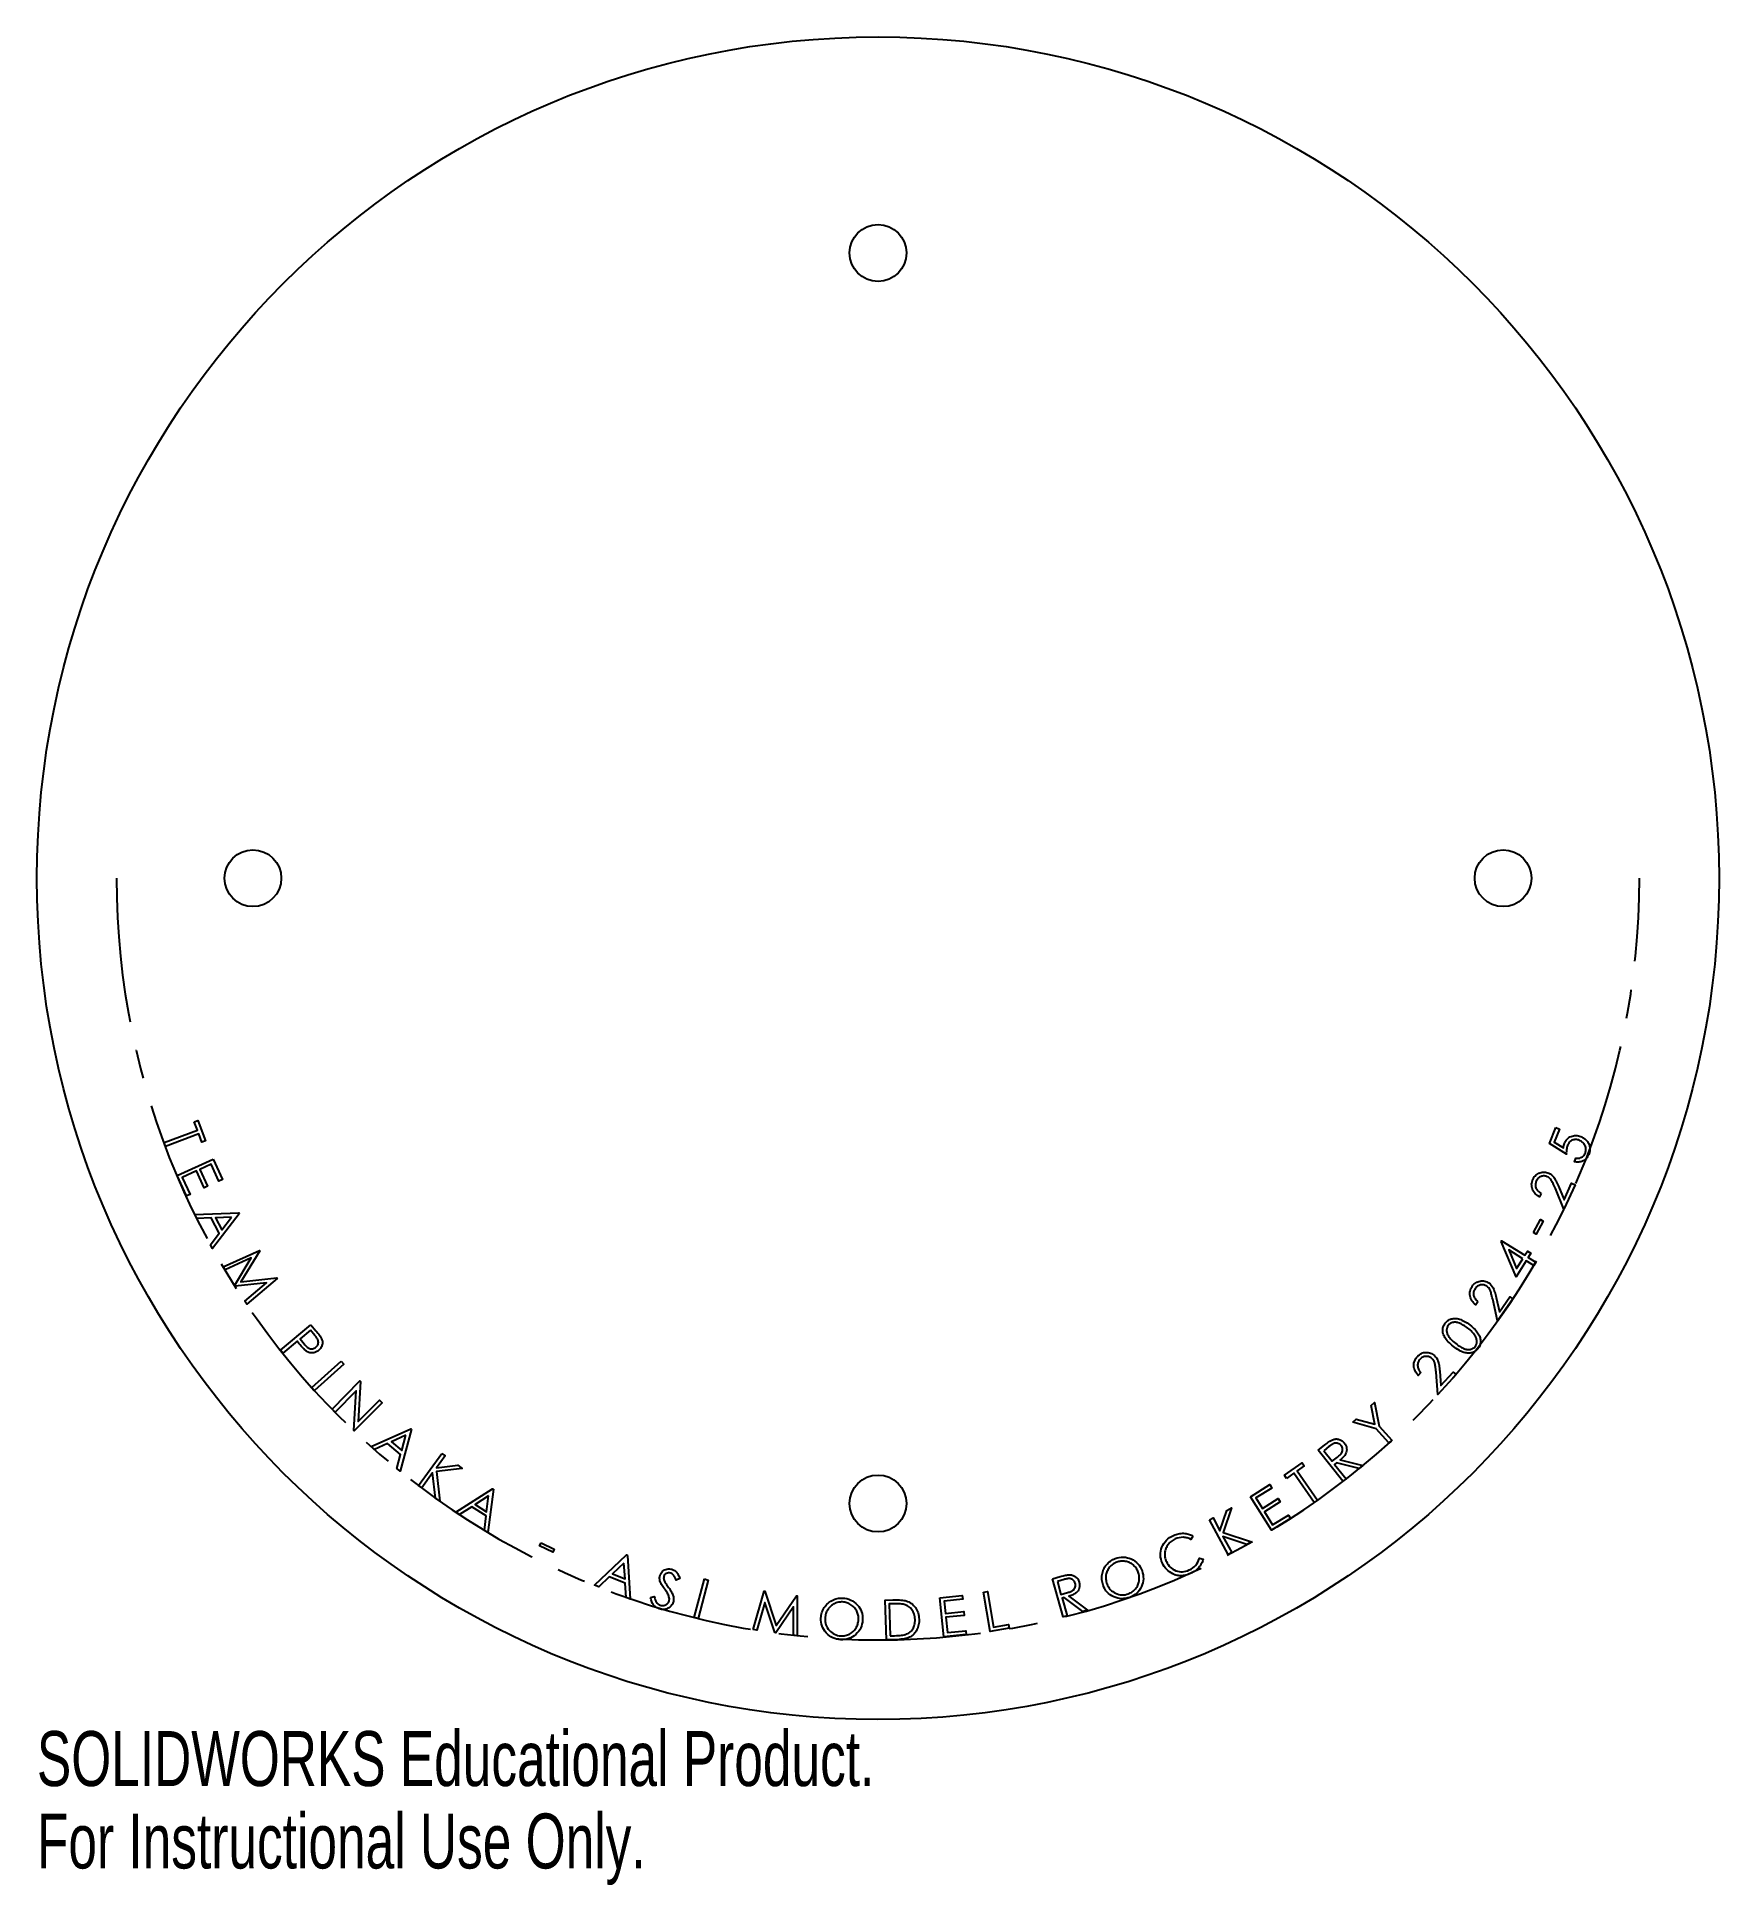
# Model space of a CAD drawing. Header units: millimetres. Extents: x -74 to 74, y -89 to 74.
import ezdxf

# ---------------------------------------------------------------- set-up
doc = ezdxf.new("R2010")
doc.units = ezdxf.units.MM
doc.linetypes.add('CENTERX2', pattern=[20.32, 12.7, -2.54, 2.54, -2.54])
doc.styles.add('SLDTEXTSTYLE0', font='TXT', dxfattribs={"width": 0.7})

msp = doc.modelspace()

# ---------------------------------------------------------------- linework, layer by layer
at = {"color": 7, "linetype": 'Continuous', "flags": 128}
for points in [[(-60.16, -21.43), (-59.84, -21.31), (-59.84, -21.31), (-59.17, -23.09), (-59.17, -23.09), (-59.49, -23.21), (-59.49, -23.21), (-59.76, -22.49), (-59.76, -22.49), (-62.7, -23.59), (-62.7, -23.59), (-62.82, -23.26), (-62.82, -23.26), (-59.88, -22.16), (-59.88, -22.16), (-60.16, -21.43)], [(59.64, -21.94), (59.95, -22.07), (59.95, -22.07), (59.49, -23.21), (59.49, -23.21), (60.3, -23.72), (60.3, -23.72), (60.32, -23.61), (60.34, -23.51), (60.36, -23.41), (60.39, -23.32), (60.39, -23.32), (60.44, -23.21), (60.5, -23.12), (60.56, -23.03), (60.63, -22.95), (60.7, -22.88), (60.79, -22.81), (60.88, -22.76), (60.98, -22.71), (61.08, -22.68), (61.19, -22.65), (61.29, -22.63), (61.4, -22.63), (61.51, -22.64), (61.62, -22.66), (61.73, -22.69), (61.85, -22.73), (61.85, -22.73), (61.92, -22.76), (62, -22.8), (62.07, -22.84), (62.14, -22.88), (62.2, -22.93), (62.26, -22.99), (62.32, -23.04), (62.37, -23.1), (62.42, -23.17), (62.46, -23.23), (62.5, -23.3), (62.54, -23.37), (62.56, -23.44), (62.59, -23.51), (62.61, -23.59), (62.62, -23.66), (62.63, -23.74), (62.63, -23.82), (62.63, -23.9), (62.62, -23.98), (62.6, -24.06), (62.59, -24.14), (62.56, -24.22), (62.53, -24.3), (62.53, -24.3), (62.49, -24.39), (62.44, -24.48), (62.39, -24.56), (62.33, -24.64), (62.26, -24.71), (62.19, -24.77), (62.11, -24.82), (62.03, -24.87), (61.94, -24.91), (61.85, -24.94), (61.76, -24.96), (61.67, -24.97), (61.57, -24.98), (61.47, -24.97), (61.38, -24.96), (61.28, -24.94), (61.28, -24.94), (61.41, -24.61), (61.41, -24.61), (61.51, -24.62), (61.6, -24.63), (61.68, -24.62), (61.76, -24.61), (61.84, -24.58), (61.91, -24.54), (61.98, -24.5), (62.04, -24.44), (62.1, -24.38), (62.16, -24.31), (62.2, -24.24), (62.24, -24.16), (62.24, -24.16), (62.26, -24.08), (62.28, -24), (62.29, -23.92), (62.29, -23.84), (62.29, -23.76), (62.27, -23.68), (62.25, -23.6), (62.21, -23.52), (62.17, -23.44), (62.13, -23.37), (62.07, -23.3), (62.01, -23.24), (61.94, -23.18), (61.87, -23.13), (61.79, -23.09), (61.7, -23.05), (61.7, -23.05), (61.62, -23.02), (61.54, -23), (61.46, -22.99), (61.39, -22.99), (61.31, -22.99), (61.24, -23), (61.16, -23.02), (61.09, -23.05), (61.02, -23.08), (60.96, -23.12), (60.9, -23.17), (60.84, -23.23), (60.79, -23.29), (60.74, -23.36), (60.7, -23.43), (60.67, -23.52), (60.67, -23.52), (60.64, -23.59), (60.62, -23.67), (60.6, -23.76), (60.58, -23.85), (60.57, -23.95), (60.57, -24.05), (60.56, -24.16), (60.57, -24.27), (60.57, -24.27), (59.08, -23.34), (59.08, -23.34), (59.64, -21.94)], [(-58.51, -24.7), (-57.68, -26.51), (-57.68, -26.51), (-57.99, -26.65), (-57.99, -26.65), (-58.68, -25.16), (-58.68, -25.16), (-59.67, -25.61), (-59.67, -25.61), (-58.98, -27.09), (-58.98, -27.09), (-59.29, -27.24), (-59.29, -27.24), (-59.97, -25.75), (-59.97, -25.75), (-61.21, -26.32), (-61.21, -26.32), (-60.53, -27.81), (-60.53, -27.81), (-60.84, -27.95), (-60.84, -27.95), (-61.67, -26.15), (-61.67, -26.15), (-58.51, -24.7)], [(58.35, -27.73), (58.21, -28.03), (58.21, -28.03), (58.1, -27.97), (58, -27.9), (57.9, -27.83), (57.82, -27.75), (57.75, -27.66), (57.68, -27.57), (57.63, -27.47), (57.59, -27.36), (57.55, -27.25), (57.53, -27.14), (57.52, -27.03), (57.51, -26.92), (57.53, -26.81), (57.55, -26.7), (57.58, -26.59), (57.63, -26.48), (57.63, -26.48), (57.68, -26.38), (57.74, -26.28), (57.81, -26.2), (57.88, -26.12), (57.96, -26.05), (58.05, -25.99), (58.14, -25.95), (58.24, -25.91), (58.34, -25.88), (58.44, -25.86), (58.54, -25.85), (58.64, -25.85), (58.73, -25.86), (58.83, -25.88), (58.93, -25.91), (59.03, -25.94), (59.03, -25.94), (59.15, -26.01), (59.27, -26.1), (59.38, -26.2), (59.47, -26.31), (59.51, -26.37), (59.56, -26.45), (59.61, -26.53), (59.66, -26.63), (59.71, -26.73), (59.76, -26.84), (59.82, -26.97), (59.87, -27.1), (59.87, -27.1), (60.36, -28.28), (60.36, -28.28), (61.03, -26.83), (61.03, -26.83), (61.34, -26.97), (61.34, -26.97), (60.34, -29.11), (60.34, -29.11), (59.6, -27.3), (59.6, -27.3), (59.55, -27.17), (59.49, -27.05), (59.44, -26.94), (59.4, -26.84), (59.35, -26.75), (59.31, -26.67), (59.27, -26.61), (59.24, -26.55), (59.16, -26.46), (59.08, -26.38), (58.99, -26.31), (58.89, -26.26), (58.89, -26.26), (58.82, -26.23), (58.75, -26.21), (58.69, -26.2), (58.62, -26.19), (58.55, -26.19), (58.48, -26.2), (58.41, -26.22), (58.34, -26.24), (58.27, -26.27), (58.21, -26.31), (58.15, -26.35), (58.09, -26.39), (58.04, -26.45), (58, -26.5), (57.96, -26.57), (57.92, -26.64), (57.92, -26.64), (57.89, -26.71), (57.87, -26.79), (57.85, -26.86), (57.84, -26.94), (57.84, -27.01), (57.85, -27.09), (57.86, -27.16), (57.89, -27.24), (57.92, -27.31), (57.96, -27.38), (58, -27.44), (58.06, -27.51), (58.12, -27.56), (58.19, -27.62), (58.27, -27.68), (58.35, -27.73)], [(-56.21, -29.51), (-58.55, -32.57), (-58.55, -32.57), (-58.72, -32.24), (-58.72, -32.24), (-57.96, -31.22), (-57.96, -31.22), (-58.66, -29.88), (-58.66, -29.88), (-59.93, -29.93), (-59.93, -29.93), (-60.11, -29.59), (-60.11, -29.59), (-56.25, -29.43), (-56.25, -29.43), (-56.21, -29.51)], [(-56.89, -29.81), (-58.29, -29.87), (-58.29, -29.87), (-57.73, -30.92), (-57.73, -30.92), (-56.89, -29.81)], [(57.66, -31.17), (58.28, -30.03), (58.28, -30.03), (58.53, -30.17), (58.53, -30.17), (57.91, -31.31), (57.91, -31.31), (57.66, -31.17)], [(54.82, -31.95), (54.85, -31.89), (54.85, -31.89), (56.92, -33.17), (56.92, -33.17), (57.14, -32.81), (57.14, -32.81), (57.43, -32.99), (57.43, -32.99), (57.2, -33.35), (57.2, -33.35), (57.89, -33.78), (57.89, -33.78), (57.71, -34.08), (57.71, -34.08), (57.02, -33.65), (57.02, -33.65), (56.14, -35.06), (56.14, -35.06), (54.82, -31.95)], [(-57.62, -34.17), (-54.42, -32.74), (-54.42, -32.74), (-54.39, -32.78), (-54.39, -32.78), (-56.05, -35.5), (-56.05, -35.5), (-52.89, -35.16), (-52.89, -35.16), (-52.86, -35.2), (-52.86, -35.2), (-55.53, -37.48), (-55.53, -37.48), (-55.71, -37.19), (-55.71, -37.19), (-53.8, -35.58), (-53.8, -35.58), (-56.55, -35.87), (-56.55, -35.87), (-56.6, -35.79), (-56.6, -35.79), (-55.15, -33.4), (-55.15, -33.4), (-57.44, -34.46), (-57.44, -34.46), (-57.62, -34.17)], [(56.74, -33.47), (55.5, -32.7), (55.5, -32.7), (56.19, -34.34), (56.19, -34.34), (56.74, -33.47)], [(52.78, -37.25), (52.59, -37.52), (52.59, -37.52), (52.49, -37.44), (52.41, -37.36), (52.33, -37.27), (52.26, -37.18), (52.2, -37.08), (52.15, -36.98), (52.12, -36.87), (52.09, -36.76), (52.07, -36.64), (52.07, -36.53), (52.08, -36.42), (52.1, -36.31), (52.12, -36.21), (52.16, -36.1), (52.22, -36), (52.28, -35.9), (52.28, -35.9), (52.35, -35.8), (52.43, -35.72), (52.5, -35.65), (52.59, -35.58), (52.68, -35.53), (52.77, -35.49), (52.87, -35.46), (52.98, -35.43), (53.08, -35.42), (53.18, -35.42), (53.28, -35.42), (53.38, -35.44), (53.47, -35.47), (53.57, -35.5), (53.66, -35.55), (53.75, -35.6), (53.75, -35.6), (53.86, -35.69), (53.96, -35.79), (54.05, -35.91), (54.12, -36.03), (54.16, -36.1), (54.19, -36.19), (54.22, -36.28), (54.26, -36.38), (54.29, -36.49), (54.32, -36.61), (54.36, -36.74), (54.39, -36.89), (54.39, -36.89), (54.67, -38.13), (54.67, -38.13), (55.58, -36.81), (55.58, -36.81), (55.86, -37), (55.86, -37), (54.52, -38.94), (54.52, -38.94), (54.09, -37.03), (54.09, -37.03), (54.05, -36.9), (54.02, -36.77), (53.99, -36.65), (53.96, -36.55), (53.94, -36.45), (53.91, -36.37), (53.88, -36.3), (53.85, -36.24), (53.8, -36.13), (53.73, -36.04), (53.65, -35.96), (53.56, -35.89), (53.56, -35.89), (53.5, -35.85), (53.43, -35.82), (53.37, -35.79), (53.3, -35.78), (53.24, -35.77), (53.17, -35.76), (53.09, -35.77), (53.02, -35.78), (52.95, -35.8), (52.88, -35.82), (52.81, -35.85), (52.75, -35.89), (52.69, -35.93), (52.64, -35.98), (52.59, -36.04), (52.54, -36.1), (52.54, -36.1), (52.5, -36.17), (52.46, -36.24), (52.43, -36.31), (52.41, -36.39), (52.4, -36.46), (52.4, -36.53), (52.4, -36.61), (52.41, -36.69), (52.43, -36.76), (52.46, -36.84), (52.49, -36.91), (52.53, -36.98), (52.58, -37.05), (52.64, -37.12), (52.71, -37.18), (52.78, -37.25)], [(50.63, -41.18), (50.49, -41.07), (50.38, -40.97), (50.27, -40.87), (50.17, -40.77), (50.08, -40.68), (50, -40.58), (49.93, -40.49), (49.88, -40.41), (49.83, -40.32), (49.79, -40.23), (49.76, -40.15), (49.73, -40.06), (49.71, -39.98), (49.69, -39.89), (49.69, -39.81), (49.69, -39.73), (49.69, -39.64), (49.71, -39.56), (49.72, -39.49), (49.75, -39.41), (49.78, -39.34), (49.81, -39.27), (49.86, -39.2), (49.91, -39.13), (49.91, -39.13), (49.96, -39.07), (50.02, -39.01), (50.08, -38.95), (50.14, -38.91), (50.21, -38.86), (50.28, -38.83), (50.36, -38.8), (50.44, -38.77), (50.52, -38.75), (50.6, -38.73), (50.69, -38.73), (50.78, -38.73), (50.87, -38.73), (50.97, -38.74), (51.07, -38.76), (51.17, -38.79), (51.27, -38.82), (51.38, -38.86), (51.49, -38.92), (51.6, -38.98), (51.72, -39.05), (51.84, -39.12), (51.96, -39.21), (52.09, -39.31), (52.09, -39.31), (52.22, -39.41), (52.33, -39.51), (52.43, -39.61), (52.53, -39.7), (52.62, -39.8), (52.69, -39.89), (52.76, -39.99), (52.81, -40.08), (52.86, -40.17), (52.91, -40.26), (52.94, -40.35), (52.97, -40.44), (52.99, -40.52), (53, -40.61), (53.01, -40.7), (53.01, -40.78), (53, -40.86), (52.99, -40.95), (52.97, -41.03), (52.94, -41.1), (52.91, -41.18), (52.88, -41.25), (52.83, -41.32), (52.78, -41.39), (52.78, -41.39), (52.73, -41.45), (52.67, -41.51), (52.61, -41.56), (52.55, -41.61), (52.48, -41.65), (52.41, -41.69), (52.34, -41.72), (52.26, -41.74), (52.18, -41.76), (52.1, -41.78), (52.01, -41.78), (51.93, -41.78), (51.84, -41.78), (51.75, -41.76), (51.65, -41.74), (51.55, -41.72), (51.45, -41.68), (51.35, -41.64), (51.24, -41.59), (51.13, -41.52), (51.01, -41.45), (50.88, -41.37), (50.76, -41.28), (50.63, -41.18)], [(-49.9, -39.27), (-49.46, -39.8), (-49.46, -39.8), (-49.37, -39.91), (-49.29, -40.01), (-49.21, -40.11), (-49.15, -40.19), (-49.09, -40.27), (-49.05, -40.34), (-49.01, -40.4), (-48.98, -40.45), (-48.98, -40.45), (-48.95, -40.52), (-48.93, -40.59), (-48.91, -40.66), (-48.89, -40.73), (-48.89, -40.8), (-48.89, -40.88), (-48.89, -40.95), (-48.9, -41.02), (-48.92, -41.09), (-48.94, -41.16), (-48.97, -41.23), (-49.01, -41.3), (-49.05, -41.36), (-49.1, -41.42), (-49.16, -41.48), (-49.22, -41.53), (-49.22, -41.53), (-49.29, -41.59), (-49.36, -41.63), (-49.42, -41.67), (-49.49, -41.7), (-49.56, -41.73), (-49.64, -41.75), (-49.71, -41.76), (-49.78, -41.76), (-49.85, -41.76), (-49.93, -41.75), (-50, -41.74), (-50.07, -41.72), (-50.14, -41.69), (-50.2, -41.65), (-50.27, -41.61), (-50.34, -41.57), (-50.34, -41.57), (-50.39, -41.52), (-50.45, -41.47), (-50.52, -41.41), (-50.59, -41.33), (-50.67, -41.25), (-50.76, -41.15), (-50.85, -41.04), (-50.95, -40.92), (-50.95, -40.92), (-51.11, -40.73), (-51.11, -40.73), (-52.36, -41.77), (-52.36, -41.77), (-52.58, -41.5), (-52.58, -41.5), (-49.9, -39.27)], [(-49.94, -39.75), (-50.85, -40.51), (-50.85, -40.51), (-50.48, -40.97), (-50.48, -40.97), (-50.42, -41.04), (-50.37, -41.1), (-50.31, -41.15), (-50.27, -41.2), (-50.22, -41.24), (-50.17, -41.28), (-50.13, -41.31), (-50.09, -41.33), (-50.01, -41.37), (-49.93, -41.39), (-49.85, -41.4), (-49.76, -41.4), (-49.68, -41.38), (-49.6, -41.35), (-49.52, -41.31), (-49.45, -41.26), (-49.45, -41.26), (-49.39, -41.2), (-49.34, -41.13), (-49.3, -41.06), (-49.27, -40.98), (-49.25, -40.9), (-49.24, -40.82), (-49.25, -40.74), (-49.27, -40.66), (-49.28, -40.61), (-49.3, -40.57), (-49.33, -40.52), (-49.36, -40.47), (-49.4, -40.41), (-49.44, -40.35), (-49.49, -40.29), (-49.55, -40.23), (-49.55, -40.23), (-49.94, -39.75)], [(50.83, -40.93), (50.95, -41.01), (51.05, -41.09), (51.16, -41.16), (51.26, -41.22), (51.35, -41.28), (51.44, -41.32), (51.52, -41.36), (51.6, -41.39), (51.67, -41.42), (51.75, -41.43), (51.82, -41.45), (51.89, -41.45), (51.96, -41.46), (52.02, -41.45), (52.09, -41.44), (52.15, -41.43), (52.27, -41.39), (52.37, -41.34), (52.47, -41.27), (52.54, -41.18), (52.54, -41.18), (52.61, -41.09), (52.65, -40.98), (52.68, -40.87), (52.69, -40.75), (52.69, -40.69), (52.68, -40.62), (52.67, -40.56), (52.65, -40.49), (52.63, -40.43), (52.6, -40.36), (52.56, -40.29), (52.52, -40.23), (52.52, -40.23), (52.46, -40.14), (52.4, -40.06), (52.33, -39.98), (52.26, -39.9), (52.18, -39.81), (52.09, -39.73), (51.99, -39.65), (51.89, -39.57), (51.89, -39.57), (51.79, -39.49), (51.69, -39.42), (51.6, -39.36), (51.5, -39.3), (51.41, -39.25), (51.32, -39.2), (51.23, -39.16), (51.15, -39.13), (51.06, -39.11), (50.98, -39.09), (50.91, -39.07), (50.83, -39.06), (50.76, -39.06), (50.69, -39.06), (50.63, -39.07), (50.56, -39.08), (50.45, -39.12), (50.34, -39.18), (50.25, -39.24), (50.17, -39.33), (50.17, -39.33), (50.11, -39.42), (50.07, -39.53), (50.04, -39.64), (50.03, -39.76), (50.03, -39.83), (50.04, -39.89), (50.05, -39.96), (50.07, -40.02), (50.09, -40.09), (50.12, -40.16), (50.16, -40.22), (50.2, -40.29), (50.24, -40.36), (50.3, -40.43), (50.37, -40.51), (50.44, -40.58), (50.53, -40.66), (50.62, -40.75), (50.72, -40.84), (50.83, -40.93)], [(47.77, -43.48), (47.54, -43.73), (47.54, -43.73), (47.46, -43.64), (47.38, -43.54), (47.31, -43.45), (47.26, -43.34), (47.22, -43.24), (47.18, -43.13), (47.16, -43.02), (47.15, -42.9), (47.15, -42.79), (47.16, -42.67), (47.18, -42.56), (47.22, -42.46), (47.26, -42.36), (47.32, -42.26), (47.38, -42.16), (47.46, -42.07), (47.46, -42.07), (47.54, -41.99), (47.63, -41.92), (47.72, -41.85), (47.81, -41.8), (47.91, -41.76), (48.01, -41.73), (48.11, -41.71), (48.22, -41.71), (48.32, -41.71), (48.42, -41.72), (48.52, -41.74), (48.62, -41.77), (48.71, -41.81), (48.8, -41.86), (48.88, -41.92), (48.96, -41.98), (48.96, -41.98), (49.06, -42.09), (49.15, -42.2), (49.22, -42.33), (49.27, -42.46), (49.3, -42.54), (49.32, -42.63), (49.34, -42.72), (49.36, -42.83), (49.38, -42.94), (49.39, -43.07), (49.41, -43.2), (49.42, -43.35), (49.42, -43.35), (49.52, -44.63), (49.52, -44.63), (50.61, -43.44), (50.61, -43.44), (50.86, -43.66), (50.86, -43.66), (49.26, -45.41), (49.26, -45.41), (49.1, -43.45), (49.1, -43.45), (49.09, -43.31), (49.07, -43.18), (49.06, -43.06), (49.04, -42.95), (49.03, -42.85), (49.01, -42.77), (49, -42.69), (48.98, -42.63), (48.94, -42.52), (48.88, -42.41), (48.81, -42.32), (48.73, -42.24), (48.73, -42.24), (48.68, -42.19), (48.62, -42.15), (48.56, -42.12), (48.5, -42.09), (48.43, -42.07), (48.36, -42.06), (48.29, -42.06), (48.21, -42.06), (48.14, -42.07), (48.06, -42.08), (48, -42.1), (47.93, -42.13), (47.86, -42.17), (47.8, -42.21), (47.75, -42.26), (47.69, -42.31), (47.69, -42.31), (47.64, -42.37), (47.59, -42.44), (47.56, -42.51), (47.53, -42.58), (47.5, -42.65), (47.49, -42.72), (47.48, -42.8), (47.48, -42.87), (47.49, -42.95), (47.5, -43.03), (47.53, -43.11), (47.56, -43.18), (47.6, -43.26), (47.65, -43.34), (47.71, -43.41), (47.77, -43.48)], [(-47.24, -42.47), (-47, -42.73), (-47, -42.73), (-49.58, -45.06), (-49.58, -45.06), (-49.81, -44.8), (-49.81, -44.8), (-47.24, -42.47)], [(-48.03, -46.7), (-45.58, -44.22), (-45.58, -44.22), (-45.52, -44.27), (-45.52, -44.27), (-45.75, -47.8), (-45.75, -47.8), (-43.87, -45.9), (-43.87, -45.9), (-43.63, -46.14), (-43.63, -46.14), (-46.08, -48.62), (-46.08, -48.62), (-46.13, -48.57), (-46.13, -48.57), (-45.92, -45.08), (-45.92, -45.08), (-47.77, -46.96), (-47.77, -46.96), (-48.03, -46.7)], [(41.77, -47.84), (42.07, -47.57), (42.07, -47.57), (43.7, -48.03), (43.7, -48.03), (43.38, -46.38), (43.38, -46.38), (43.68, -46.11), (43.68, -46.11), (44.09, -48.2), (44.09, -48.2), (45.21, -49.43), (45.21, -49.43), (44.95, -49.66), (44.95, -49.66), (43.83, -48.43), (43.83, -48.43), (41.77, -47.84)], [(-41.04, -48.47), (-42.05, -52.16), (-42.05, -52.16), (-42.33, -51.92), (-42.33, -51.92), (-42.01, -50.7), (-42.01, -50.7), (-43.15, -49.73), (-43.15, -49.73), (-44.3, -50.25), (-44.3, -50.25), (-44.59, -50), (-44.59, -50), (-41.1, -48.42), (-41.1, -48.42), (-41.04, -48.47)], [(-41.55, -49), (-42.81, -49.58), (-42.81, -49.58), (-41.91, -50.34), (-41.91, -50.34), (-41.55, -49)], [(38.73, -50.31), (39.28, -49.87), (39.28, -49.87), (39.39, -49.79), (39.49, -49.71), (39.58, -49.64), (39.67, -49.58), (39.75, -49.53), (39.82, -49.48), (39.88, -49.45), (39.93, -49.42), (39.93, -49.42), (40, -49.39), (40.07, -49.36), (40.14, -49.34), (40.22, -49.33), (40.29, -49.32), (40.37, -49.32), (40.44, -49.33), (40.51, -49.34), (40.59, -49.36), (40.66, -49.39), (40.73, -49.42), (40.79, -49.46), (40.85, -49.5), (40.91, -49.55), (40.97, -49.61), (41.03, -49.67), (41.03, -49.67), (41.11, -49.79), (41.17, -49.9), (41.21, -50.03), (41.23, -50.15), (41.24, -50.28), (41.22, -50.4), (41.19, -50.52), (41.14, -50.64), (41.1, -50.71), (41.06, -50.77), (41.01, -50.83), (40.96, -50.9), (40.89, -50.96), (40.82, -51.03), (40.75, -51.09), (40.67, -51.16), (40.67, -51.16), (42.67, -51.65), (42.67, -51.65), (42.33, -51.92), (42.33, -51.92), (40.33, -51.43), (40.33, -51.43), (40.17, -51.56), (40.17, -51.56), (41.19, -52.83), (41.19, -52.83), (40.91, -53.05), (40.91, -53.05), (38.73, -50.31)], [(39.22, -50.36), (39.96, -51.29), (39.96, -51.29), (40.44, -50.92), (40.44, -50.92), (40.5, -50.87), (40.56, -50.81), (40.62, -50.76), (40.66, -50.72), (40.71, -50.67), (40.74, -50.63), (40.77, -50.58), (40.8, -50.54), (40.84, -50.47), (40.86, -50.38), (40.87, -50.3), (40.87, -50.21), (40.86, -50.13), (40.83, -50.05), (40.79, -49.97), (40.74, -49.9), (40.74, -49.9), (40.68, -49.84), (40.62, -49.78), (40.55, -49.74), (40.47, -49.71), (40.39, -49.69), (40.31, -49.68), (40.22, -49.69), (40.14, -49.7), (40.1, -49.72), (40.06, -49.74), (40.01, -49.76), (39.95, -49.8), (39.9, -49.83), (39.84, -49.87), (39.77, -49.92), (39.7, -49.97), (39.7, -49.97), (39.22, -50.36)], [(-38.38, -50.61), (-38.09, -50.82), (-38.09, -50.82), (-38.86, -51.87), (-38.86, -51.87), (-36.97, -51.64), (-36.97, -51.64), (-36.59, -51.92), (-36.59, -51.92), (-38.86, -52.19), (-38.86, -52.19), (-38.55, -54.8), (-38.55, -54.8), (-38.92, -54.53), (-38.92, -54.53), (-39.19, -52.31), (-39.19, -52.31), (-40.15, -53.62), (-40.15, -53.62), (-40.44, -53.41), (-40.44, -53.41), (-38.38, -50.61)], [(35.95, -52.79), (35.76, -52.51), (35.76, -52.51), (37.31, -51.42), (37.31, -51.42), (37.51, -51.7), (37.51, -51.7), (36.88, -52.14), (36.88, -52.14), (38.68, -54.7), (38.68, -54.7), (38.39, -54.9), (38.39, -54.9), (36.59, -52.34), (36.59, -52.34), (35.95, -52.79)], [(32.77, -54.4), (34.47, -53.34), (34.47, -53.34), (34.65, -53.64), (34.65, -53.64), (33.25, -54.51), (33.25, -54.51), (33.82, -55.43), (33.82, -55.43), (35.21, -54.57), (35.21, -54.57), (35.39, -54.86), (35.39, -54.86), (34, -55.72), (34, -55.72), (34.72, -56.89), (34.72, -56.89), (36.11, -56.02), (36.11, -56.02), (36.29, -56.32), (36.29, -56.32), (34.61, -57.36), (34.61, -57.36), (32.77, -54.4)], [(-33.84, -53.74), (-34.32, -57.54), (-34.32, -57.54), (-34.63, -57.34), (-34.63, -57.34), (-34.49, -56.08), (-34.49, -56.08), (-35.75, -55.29), (-35.75, -55.29), (-36.82, -55.96), (-36.82, -55.96), (-37.14, -55.76), (-37.14, -55.76), (-33.91, -53.7), (-33.91, -53.7), (-33.84, -53.74)], [(-34.27, -54.34), (-35.44, -55.09), (-35.44, -55.09), (-34.44, -55.72), (-34.44, -55.72), (-34.27, -54.34)], [(29.16, -56.43), (29.48, -56.26), (29.48, -56.26), (30.09, -57.41), (30.09, -57.41), (30.7, -55.61), (30.7, -55.61), (31.11, -55.38), (31.11, -55.38), (30.38, -57.55), (30.38, -57.55), (32.87, -58.38), (32.87, -58.38), (32.46, -58.6), (32.46, -58.6), (30.35, -57.89), (30.35, -57.89), (31.12, -59.32), (31.12, -59.32), (30.8, -59.49), (30.8, -59.49), (29.16, -56.43)], [(-29.65, -58.45), (-28.48, -59.03), (-28.48, -59.03), (-28.61, -59.29), (-28.61, -59.29), (-29.78, -58.71), (-29.78, -58.71), (-29.65, -58.45)], [(27.7, -57.86), (27.53, -58.16), (27.53, -58.16), (27.45, -58.12), (27.37, -58.08), (27.28, -58.05), (27.2, -58.03), (27.11, -58.01), (27.02, -57.99), (26.94, -57.98), (26.85, -57.97), (26.67, -57.98), (26.5, -58.01), (26.32, -58.05), (26.15, -58.12), (26.15, -58.12), (26.05, -58.17), (25.96, -58.22), (25.88, -58.27), (25.8, -58.33), (25.72, -58.4), (25.65, -58.47), (25.58, -58.54), (25.52, -58.62), (25.46, -58.7), (25.41, -58.79), (25.37, -58.88), (25.33, -58.96), (25.29, -59.06), (25.27, -59.15), (25.25, -59.24), (25.24, -59.34), (25.23, -59.44), (25.23, -59.53), (25.24, -59.63), (25.25, -59.73), (25.27, -59.82), (25.3, -59.92), (25.33, -60.02), (25.37, -60.11), (25.37, -60.11), (25.44, -60.25), (25.52, -60.38), (25.61, -60.5), (25.71, -60.6), (25.82, -60.7), (25.94, -60.78), (26.07, -60.85), (26.2, -60.91), (26.35, -60.95), (26.49, -60.98), (26.64, -61), (26.79, -61), (26.94, -60.98), (27.09, -60.95), (27.24, -60.91), (27.39, -60.85), (27.39, -60.85), (27.55, -60.77), (27.7, -60.67), (27.83, -60.56), (27.95, -60.44), (28.05, -60.31), (28.14, -60.16), (28.21, -60), (28.28, -59.82), (28.28, -59.82), (28.61, -59.9), (28.61, -59.9), (28.58, -60), (28.55, -60.1), (28.51, -60.19), (28.46, -60.29), (28.41, -60.38), (28.36, -60.47), (28.29, -60.55), (28.23, -60.64), (28.15, -60.71), (28.08, -60.79), (27.99, -60.86), (27.9, -60.93), (27.81, -60.99), (27.71, -61.05), (27.61, -61.11), (27.5, -61.16), (27.5, -61.16), (27.4, -61.2), (27.3, -61.24), (27.19, -61.27), (27.09, -61.3), (26.99, -61.32), (26.89, -61.34), (26.79, -61.35), (26.69, -61.35), (26.6, -61.35), (26.5, -61.35), (26.4, -61.33), (26.31, -61.32), (26.21, -61.29), (26.12, -61.27), (26.03, -61.23), (25.93, -61.19), (25.93, -61.19), (25.78, -61.11), (25.65, -61.02), (25.52, -60.92), (25.4, -60.81), (25.29, -60.68), (25.19, -60.55), (25.1, -60.4), (25.02, -60.24), (25.02, -60.24), (24.95, -60.06), (24.9, -59.89), (24.87, -59.71), (24.85, -59.54), (24.86, -59.36), (24.88, -59.19), (24.92, -59.01), (24.98, -58.84), (25.06, -58.67), (25.15, -58.51), (25.26, -58.37), (25.38, -58.23), (25.51, -58.11), (25.66, -58), (25.82, -57.9), (26, -57.81), (26, -57.81), (26.11, -57.76), (26.22, -57.72), (26.33, -57.69), (26.45, -57.66), (26.56, -57.64), (26.67, -57.63), (26.78, -57.62), (26.89, -57.62), (26.99, -57.63), (27.1, -57.64), (27.21, -57.66), (27.31, -57.69), (27.41, -57.72), (27.51, -57.76), (27.6, -57.8), (27.7, -57.86)], [(-22.04, -59.57), (-21.8, -63.42), (-21.8, -63.42), (-22.15, -63.28), (-22.15, -63.28), (-22.24, -62.01), (-22.24, -62.01), (-23.64, -61.46), (-23.64, -61.46), (-24.57, -62.33), (-24.57, -62.33), (-24.93, -62.19), (-24.93, -62.19), (-22.12, -59.53), (-22.12, -59.53), (-22.04, -59.57)], [(20.87, -59.85), (21.05, -59.79), (21.23, -59.75), (21.41, -59.72), (21.59, -59.72), (21.77, -59.73), (21.94, -59.77), (22.11, -59.82), (22.28, -59.88), (22.45, -59.97), (22.6, -60.07), (22.73, -60.18), (22.86, -60.3), (22.97, -60.43), (23.07, -60.58), (23.15, -60.74), (23.23, -60.92), (23.23, -60.92), (23.28, -61.09), (23.32, -61.27), (23.34, -61.45), (23.35, -61.62), (23.33, -61.8), (23.3, -61.97), (23.25, -62.14), (23.18, -62.31), (23.09, -62.48), (23, -62.63), (22.89, -62.76), (22.76, -62.89), (22.63, -63), (22.48, -63.1), (22.32, -63.18), (22.15, -63.26), (22.15, -63.26), (21.97, -63.31), (21.79, -63.35), (21.61, -63.37), (21.44, -63.38), (21.26, -63.36), (21.09, -63.33), (20.92, -63.28), (20.75, -63.21), (20.58, -63.13), (20.43, -63.03), (20.29, -62.92), (20.17, -62.8), (20.06, -62.67), (19.96, -62.52), (19.88, -62.36), (19.81, -62.19), (19.81, -62.19), (19.77, -62.07), (19.74, -61.96), (19.71, -61.84), (19.7, -61.72), (19.69, -61.6), (19.69, -61.48), (19.7, -61.36), (19.71, -61.24), (19.74, -61.12), (19.77, -61), (19.8, -60.89), (19.85, -60.78), (19.9, -60.68), (19.96, -60.58), (20.03, -60.48), (20.1, -60.39), (20.18, -60.3), (20.26, -60.21), (20.35, -60.14), (20.45, -60.06), (20.54, -60), (20.65, -59.94), (20.75, -59.89), (20.87, -59.85)], [(21, -60.16), (20.91, -60.2), (20.82, -60.24), (20.74, -60.28), (20.66, -60.34), (20.59, -60.39), (20.52, -60.46), (20.45, -60.52), (20.38, -60.6), (20.32, -60.68), (20.27, -60.76), (20.22, -60.84), (20.18, -60.92), (20.14, -61.01), (20.11, -61.1), (20.08, -61.2), (20.06, -61.29), (20.05, -61.39), (20.05, -61.48), (20.05, -61.58), (20.05, -61.68), (20.07, -61.78), (20.09, -61.87), (20.11, -61.97), (20.15, -62.07), (20.15, -62.07), (20.2, -62.21), (20.27, -62.34), (20.35, -62.46), (20.44, -62.57), (20.54, -62.67), (20.65, -62.75), (20.77, -62.83), (20.91, -62.9), (21.04, -62.96), (21.18, -63), (21.32, -63.02), (21.46, -63.04), (21.6, -63.03), (21.74, -63.02), (21.88, -62.99), (22.02, -62.94), (22.02, -62.94), (22.11, -62.91), (22.2, -62.86), (22.29, -62.82), (22.37, -62.76), (22.45, -62.71), (22.52, -62.64), (22.59, -62.57), (22.65, -62.5), (22.71, -62.42), (22.77, -62.35), (22.82, -62.26), (22.86, -62.18), (22.9, -62.09), (22.93, -62), (22.95, -61.91), (22.97, -61.81), (22.98, -61.72), (22.99, -61.62), (22.99, -61.53), (22.98, -61.43), (22.97, -61.33), (22.95, -61.23), (22.92, -61.14), (22.89, -61.04), (22.89, -61.04), (22.85, -60.95), (22.81, -60.86), (22.76, -60.77), (22.71, -60.69), (22.65, -60.61), (22.59, -60.54), (22.52, -60.47), (22.45, -60.41), (22.38, -60.35), (22.3, -60.29), (22.22, -60.25), (22.13, -60.2), (22.04, -60.17), (21.95, -60.14), (21.86, -60.11), (21.76, -60.09), (21.66, -60.08), (21.56, -60.07), (21.47, -60.07), (21.37, -60.07), (21.28, -60.09), (21.18, -60.1), (21.09, -60.13), (21, -60.16)], [(-22.35, -60.24), (-23.37, -61.2), (-23.37, -61.2), (-22.26, -61.64), (-22.26, -61.64), (-22.35, -60.24)], [(-20.02, -63.26), (-19.68, -63.18), (-19.68, -63.18), (-19.65, -63.33), (-19.6, -63.47), (-19.55, -63.59), (-19.49, -63.69), (-19.42, -63.78), (-19.35, -63.85), (-19.26, -63.9), (-19.17, -63.94), (-19.17, -63.94), (-19.08, -63.96), (-19, -63.97), (-18.91, -63.97), (-18.83, -63.96), (-18.75, -63.94), (-18.67, -63.91), (-18.6, -63.87), (-18.54, -63.82), (-18.49, -63.77), (-18.44, -63.71), (-18.4, -63.64), (-18.38, -63.57), (-18.38, -63.57), (-18.36, -63.49), (-18.35, -63.4), (-18.36, -63.3), (-18.39, -63.21), (-18.39, -63.21), (-18.41, -63.14), (-18.44, -63.06), (-18.48, -62.98), (-18.53, -62.9), (-18.58, -62.8), (-18.65, -62.71), (-18.71, -62.6), (-18.79, -62.5), (-18.79, -62.5), (-18.86, -62.39), (-18.93, -62.29), (-18.99, -62.2), (-19.04, -62.12), (-19.08, -62.05), (-19.12, -61.99), (-19.14, -61.93), (-19.16, -61.88), (-19.16, -61.88), (-19.19, -61.81), (-19.2, -61.74), (-19.21, -61.67), (-19.22, -61.6), (-19.22, -61.53), (-19.21, -61.46), (-19.2, -61.39), (-19.18, -61.32), (-19.18, -61.32), (-19.14, -61.22), (-19.09, -61.12), (-19.03, -61.03), (-18.95, -60.96), (-18.87, -60.89), (-18.78, -60.84), (-18.68, -60.8), (-18.57, -60.77), (-18.46, -60.75), (-18.35, -60.75), (-18.24, -60.77), (-18.13, -60.79), (-18.13, -60.79), (-18.02, -60.84), (-17.91, -60.89), (-17.82, -60.96), (-17.73, -61.05), (-17.69, -61.1), (-17.65, -61.15), (-17.61, -61.21), (-17.57, -61.28), (-17.53, -61.35), (-17.5, -61.43), (-17.46, -61.52), (-17.43, -61.61), (-17.43, -61.61), (-17.76, -61.73), (-17.76, -61.73), (-17.79, -61.66), (-17.82, -61.59), (-17.85, -61.53), (-17.87, -61.47), (-17.9, -61.42), (-17.93, -61.38), (-17.96, -61.34), (-17.98, -61.3), (-18.04, -61.25), (-18.1, -61.2), (-18.17, -61.16), (-18.24, -61.13), (-18.24, -61.13), (-18.34, -61.11), (-18.44, -61.11), (-18.53, -61.12), (-18.61, -61.15), (-18.69, -61.2), (-18.75, -61.26), (-18.8, -61.33), (-18.83, -61.41), (-18.83, -61.41), (-18.85, -61.47), (-18.85, -61.52), (-18.86, -61.58), (-18.85, -61.64), (-18.84, -61.7), (-18.82, -61.76), (-18.79, -61.83), (-18.76, -61.91), (-18.76, -61.91), (-18.74, -61.94), (-18.72, -61.97), (-18.69, -62.01), (-18.65, -62.07), (-18.61, -62.13), (-18.56, -62.2), (-18.5, -62.29), (-18.43, -62.38), (-18.43, -62.38), (-18.35, -62.49), (-18.28, -62.59), (-18.22, -62.69), (-18.16, -62.79), (-18.12, -62.88), (-18.08, -62.97), (-18.04, -63.05), (-18.02, -63.13), (-18, -63.2), (-17.99, -63.27), (-17.98, -63.34), (-17.98, -63.41), (-17.98, -63.48), (-17.99, -63.55), (-18, -63.61), (-18.02, -63.68), (-18.02, -63.68), (-18.05, -63.76), (-18.09, -63.85), (-18.13, -63.92), (-18.19, -63.99), (-18.25, -64.06), (-18.32, -64.12), (-18.4, -64.17), (-18.49, -64.22), (-18.58, -64.26), (-18.67, -64.29), (-18.76, -64.31), (-18.85, -64.32), (-18.95, -64.32), (-19.04, -64.32), (-19.14, -64.3), (-19.24, -64.28), (-19.24, -64.28), (-19.31, -64.25), (-19.38, -64.22), (-19.45, -64.18), (-19.51, -64.15), (-19.57, -64.1), (-19.63, -64.05), (-19.68, -64), (-19.73, -63.94), (-19.78, -63.88), (-19.83, -63.81), (-19.87, -63.74), (-19.9, -63.65), (-19.94, -63.56), (-19.97, -63.47), (-19.99, -63.37), (-20.02, -63.26)], [(-15.28, -61.64), (-14.94, -61.73), (-14.94, -61.73), (-15.82, -65.11), (-15.82, -65.11), (-16.16, -65.03), (-16.16, -65.03), (-15.28, -61.64)], [(15.35, -61.62), (16.02, -61.43), (16.02, -61.43), (16.15, -61.4), (16.28, -61.36), (16.39, -61.34), (16.49, -61.31), (16.58, -61.3), (16.66, -61.28), (16.73, -61.27), (16.79, -61.27), (16.79, -61.27), (16.87, -61.27), (16.94, -61.27), (17.02, -61.28), (17.09, -61.3), (17.16, -61.32), (17.23, -61.35), (17.29, -61.38), (17.36, -61.42), (17.42, -61.47), (17.47, -61.52), (17.52, -61.57), (17.57, -61.64), (17.61, -61.7), (17.64, -61.77), (17.67, -61.84), (17.7, -61.92), (17.7, -61.92), (17.73, -62.06), (17.74, -62.19), (17.73, -62.32), (17.7, -62.44), (17.66, -62.56), (17.6, -62.67), (17.52, -62.77), (17.43, -62.86), (17.37, -62.9), (17.31, -62.94), (17.24, -62.98), (17.16, -63.02), (17.08, -63.05), (16.99, -63.09), (16.9, -63.12), (16.79, -63.15), (16.79, -63.15), (18.44, -64.37), (18.44, -64.37), (18.02, -64.49), (18.02, -64.49), (16.38, -63.27), (16.38, -63.27), (16.19, -63.32), (16.19, -63.32), (16.63, -64.88), (16.63, -64.88), (16.29, -64.97), (16.29, -64.97), (15.35, -61.62)], [(15.78, -61.86), (16.1, -63), (16.1, -63), (16.68, -62.84), (16.68, -62.84), (16.76, -62.81), (16.83, -62.79), (16.9, -62.77), (16.96, -62.74), (17.02, -62.71), (17.07, -62.69), (17.12, -62.66), (17.15, -62.63), (17.22, -62.58), (17.27, -62.51), (17.32, -62.44), (17.35, -62.36), (17.37, -62.28), (17.37, -62.19), (17.37, -62.11), (17.35, -62.02), (17.35, -62.02), (17.32, -61.94), (17.28, -61.87), (17.23, -61.8), (17.17, -61.74), (17.11, -61.69), (17.03, -61.65), (16.96, -61.63), (16.88, -61.61), (16.83, -61.61), (16.79, -61.61), (16.73, -61.61), (16.67, -61.62), (16.6, -61.63), (16.53, -61.65), (16.45, -61.67), (16.37, -61.69), (16.37, -61.69), (15.78, -61.86)], [(-10.99, -66.09), (-10.01, -62.71), (-10.01, -62.71), (-9.95, -62.71), (-9.95, -62.71), (-8.96, -65.74), (-8.96, -65.74), (-7.16, -63.11), (-7.16, -63.11), (-7.11, -63.12), (-7.11, -63.12), (-7.11, -66.64), (-7.11, -66.64), (-7.44, -66.59), (-7.44, -66.59), (-7.43, -64.08), (-7.43, -64.08), (-9, -66.37), (-9, -66.37), (-9.09, -66.36), (-9.09, -66.36), (-9.97, -63.7), (-9.97, -63.7), (-10.66, -66.13), (-10.66, -66.13), (-10.99, -66.09)], [(-3.12, -63.32), (-2.92, -63.34), (-2.74, -63.37), (-2.56, -63.42), (-2.4, -63.49), (-2.24, -63.57), (-2.09, -63.67), (-1.95, -63.79), (-1.82, -63.92), (-1.7, -64.06), (-1.6, -64.21), (-1.52, -64.36), (-1.45, -64.52), (-1.4, -64.69), (-1.37, -64.87), (-1.35, -65.05), (-1.35, -65.24), (-1.35, -65.24), (-1.37, -65.43), (-1.41, -65.61), (-1.45, -65.78), (-1.52, -65.94), (-1.6, -66.1), (-1.7, -66.24), (-1.82, -66.38), (-1.95, -66.51), (-2.09, -66.63), (-2.24, -66.73), (-2.4, -66.81), (-2.56, -66.88), (-2.73, -66.93), (-2.9, -66.96), (-3.08, -66.98), (-3.27, -66.98), (-3.27, -66.98), (-3.46, -66.96), (-3.64, -66.93), (-3.81, -66.88), (-3.98, -66.81), (-4.14, -66.73), (-4.28, -66.63), (-4.42, -66.51), (-4.55, -66.38), (-4.67, -66.24), (-4.77, -66.09), (-4.86, -65.94), (-4.92, -65.78), (-4.97, -65.61), (-5, -65.44), (-5.02, -65.26), (-5.02, -65.07), (-5.02, -65.07), (-5.01, -64.95), (-4.99, -64.83), (-4.97, -64.71), (-4.93, -64.59), (-4.89, -64.48), (-4.85, -64.37), (-4.79, -64.26), (-4.73, -64.16), (-4.66, -64.05), (-4.59, -63.96), (-4.51, -63.87), (-4.42, -63.79), (-4.33, -63.71), (-4.24, -63.64), (-4.14, -63.58), (-4.03, -63.52), (-3.93, -63.47), (-3.81, -63.42), (-3.7, -63.39), (-3.59, -63.36), (-3.47, -63.34), (-3.36, -63.32), (-3.24, -63.32), (-3.12, -63.32)], [(5.44, -63.29), (7.42, -63.08), (7.42, -63.08), (7.45, -63.42), (7.45, -63.42), (5.82, -63.59), (5.82, -63.59), (5.93, -64.67), (5.93, -64.67), (7.55, -64.5), (7.55, -64.5), (7.59, -64.84), (7.59, -64.84), (5.97, -65.01), (5.97, -65.01), (6.11, -66.36), (6.11, -66.36), (7.73, -66.19), (7.73, -66.19), (7.76, -66.53), (7.76, -66.53), (5.8, -66.74), (5.8, -66.74), (5.44, -63.29)], [(9.28, -62.81), (9.63, -62.75), (9.63, -62.75), (10.15, -65.87), (10.15, -65.87), (11.47, -65.65), (11.47, -65.65), (11.53, -65.98), (11.53, -65.98), (9.86, -66.26), (9.86, -66.26), (9.28, -62.81)], [(-3.12, -63.66), (-3.21, -63.66), (-3.31, -63.67), (-3.4, -63.68), (-3.49, -63.69), (-3.59, -63.72), (-3.68, -63.75), (-3.77, -63.78), (-3.86, -63.83), (-3.95, -63.87), (-4.03, -63.93), (-4.1, -63.98), (-4.18, -64.05), (-4.25, -64.11), (-4.31, -64.18), (-4.37, -64.26), (-4.42, -64.34), (-4.47, -64.43), (-4.52, -64.51), (-4.56, -64.6), (-4.59, -64.69), (-4.61, -64.79), (-4.63, -64.89), (-4.65, -64.99), (-4.66, -65.09), (-4.66, -65.09), (-4.66, -65.24), (-4.65, -65.39), (-4.62, -65.53), (-4.58, -65.67), (-4.53, -65.8), (-4.46, -65.92), (-4.38, -66.04), (-4.28, -66.16), (-4.18, -66.27), (-4.06, -66.36), (-3.95, -66.44), (-3.82, -66.5), (-3.69, -66.56), (-3.56, -66.6), (-3.42, -66.63), (-3.27, -66.64), (-3.27, -66.64), (-3.17, -66.64), (-3.07, -66.64), (-2.97, -66.63), (-2.88, -66.61), (-2.78, -66.59), (-2.69, -66.56), (-2.6, -66.52), (-2.51, -66.48), (-2.42, -66.43), (-2.34, -66.38), (-2.26, -66.33), (-2.19, -66.26), (-2.12, -66.2), (-2.06, -66.13), (-2, -66.05), (-1.94, -65.97), (-1.89, -65.89), (-1.85, -65.8), (-1.81, -65.71), (-1.78, -65.62), (-1.76, -65.52), (-1.74, -65.43), (-1.72, -65.33), (-1.71, -65.22), (-1.71, -65.22), (-1.71, -65.12), (-1.72, -65.02), (-1.72, -64.92), (-1.74, -64.83), (-1.76, -64.73), (-1.79, -64.64), (-1.83, -64.55), (-1.87, -64.47), (-1.91, -64.38), (-1.97, -64.3), (-2.02, -64.22), (-2.08, -64.15), (-2.15, -64.08), (-2.22, -64.02), (-2.3, -63.96), (-2.38, -63.9), (-2.47, -63.85), (-2.56, -63.8), (-2.65, -63.76), (-2.74, -63.73), (-2.83, -63.71), (-2.92, -63.68), (-3.02, -63.67), (-3.12, -63.66)], [(0.74, -66.99), (0.62, -63.5), (0.62, -63.5), (1.34, -63.48), (1.34, -63.48), (1.53, -63.48), (1.71, -63.48), (1.87, -63.48), (2.02, -63.49), (2.15, -63.5), (2.28, -63.52), (2.38, -63.54), (2.48, -63.57), (2.48, -63.57), (2.61, -63.61), (2.72, -63.66), (2.84, -63.73), (2.94, -63.8), (3.04, -63.87), (3.13, -63.96), (3.21, -64.05), (3.29, -64.16), (3.36, -64.27), (3.43, -64.38), (3.48, -64.5), (3.52, -64.63), (3.56, -64.76), (3.59, -64.9), (3.6, -65.04), (3.61, -65.19), (3.61, -65.19), (3.61, -65.32), (3.61, -65.44), (3.59, -65.57), (3.57, -65.68), (3.54, -65.8), (3.51, -65.91), (3.47, -66.02), (3.42, -66.12), (3.36, -66.22), (3.3, -66.31), (3.24, -66.39), (3.17, -66.47), (3.1, -66.55), (3.02, -66.61), (2.94, -66.67), (2.85, -66.73), (2.76, -66.77), (2.65, -66.81), (2.54, -66.85), (2.42, -66.88), (2.29, -66.91), (2.15, -66.93), (2, -66.94), (1.85, -66.95), (1.85, -66.95), (0.74, -66.99)], [(1.06, -66.65), (1.46, -66.63), (1.46, -66.63), (1.64, -66.62), (1.8, -66.62), (1.94, -66.6), (2.07, -66.59), (2.19, -66.57), (2.29, -66.55), (2.38, -66.53), (2.46, -66.51), (2.46, -66.51), (2.55, -66.47), (2.64, -66.43), (2.73, -66.37), (2.8, -66.32), (2.88, -66.25), (2.94, -66.19), (3.01, -66.11), (3.06, -66.03), (3.11, -65.94), (3.15, -65.85), (3.19, -65.75), (3.22, -65.65), (3.24, -65.55), (3.25, -65.44), (3.26, -65.32), (3.26, -65.21), (3.26, -65.21), (3.25, -65.08), (3.24, -64.96), (3.21, -64.85), (3.18, -64.74), (3.15, -64.64), (3.1, -64.54), (3.05, -64.44), (2.99, -64.35), (2.92, -64.27), (2.85, -64.19), (2.77, -64.13), (2.69, -64.06), (2.6, -64.01), (2.5, -63.96), (2.4, -63.92), (2.29, -63.89), (2.29, -63.89), (2.2, -63.87), (2.1, -63.85), (1.99, -63.84), (1.86, -63.83), (1.72, -63.82), (1.56, -63.82), (1.39, -63.82), (1.21, -63.82), (1.21, -63.82), (0.97, -63.83), (0.97, -63.83), (1.06, -66.65)]]:
    msp.add_lwpolyline(points, dxfattribs=at)
at = {"color": 7, "linetype": 'Continuous', "lineweight": 25}
for centre, radius in [((0, 0), 74), ((0, 55), 2.5), ((-55, 0), 2.5), ((55, 0), 2.5), ((0, -55), 2.5)]:
    msp.add_circle(centre, radius, dxfattribs=at)
at = {"color": 7, "linetype": 'CENTERX2'}
msp.add_arc((0, 0), 67, 180, 0, dxfattribs=at)

# ---------------------------------------------------------------- texts
at = {"color": 7, "linetype": 'Continuous', "char_height": 4.8336, "attachment_point": 1, "style": 'SLDTEXTSTYLE0'}
for s, insert in [('SOLIDWORKS Educational Product.', (-74, -75.02)), ('For Instructional Use Only.', (-74, -82.27))]:
    msp.add_mtext(s, dxfattribs=dict(at, insert=insert))

doc.saveas('drawing.dxf')
